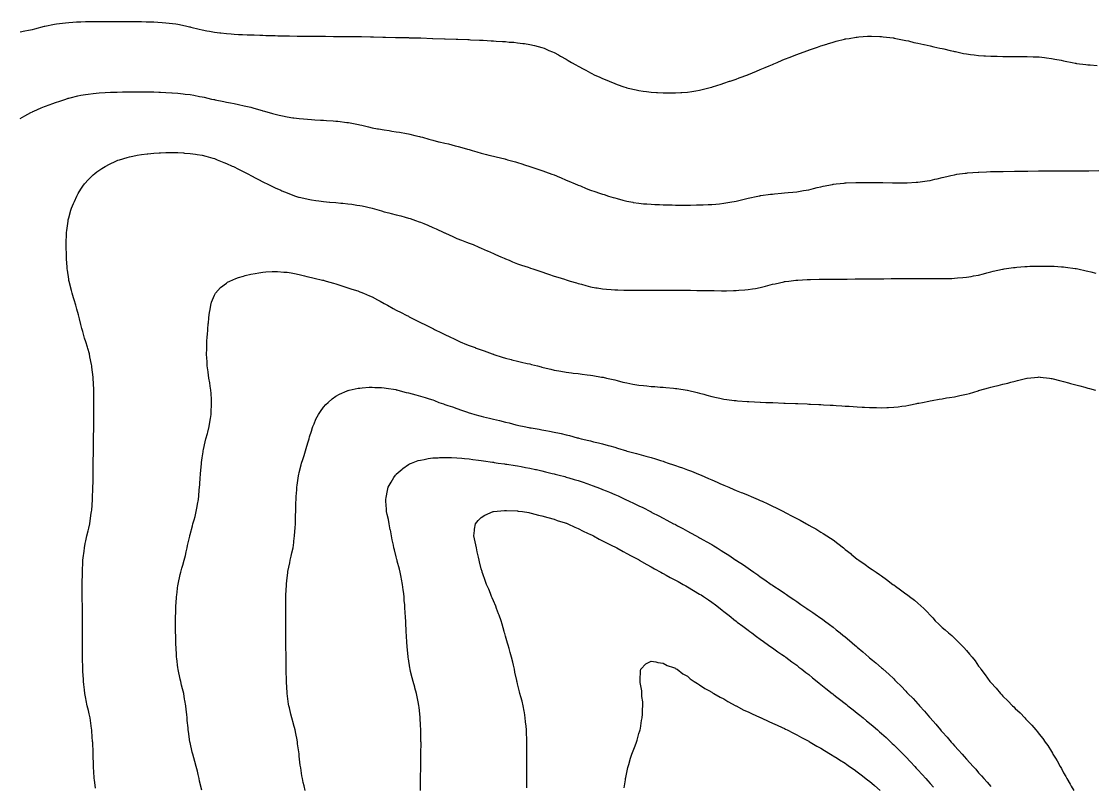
# Model space of a CAD drawing. Extents: x -717078 to -715000, y -984629 to -984000.
# Drawn here: x -715838.4 to -715749.9, y -984244.2 to -984181.1 of the extents above; entities that cross this region are included whole.
import ezdxf

# ---------------------------------------------------------------- set-up
doc = ezdxf.new("R2010")
doc.units = 0
doc.layers.add('buffer_B2_0_1_clip', color=7, linetype='Continuous')

msp = doc.modelspace()

# ---------------------------------------------------------------- linework, layer by layer
at = {"layer": 'buffer_B2_0_1_clip'}
for points in [[(-715838.5, -984181.954), (-715838.12, -984181.88), (-715837.823, -984181.823), (-715837.5, -984181.76), (-715837.291, -984181.709), (-715836.508, -984181.508), (-715836.5, -984181.506), (-715836.495, -984181.505), (-715836.47, -984181.5), (-715835.666, -984181.334), (-715835.5, -984181.303), (-715835.278, -984181.278), (-715834.784, -984181.216), (-715834.5, -984181.185), (-715834.168, -984181.168), (-715833.852, -984181.148), (-715833.5, -984181.13), (-715833.123, -984181.123), (-715832.883, -984181.117), (-715832.5, -984181.111), (-715831.5, -984181.108), (-715831.109, -984181.109), (-715830.889, -984181.111), (-715830.5, -984181.112), (-715830.112, -984181.112), (-715829.886, -984181.114), (-715829.5, -984181.115), (-715829.117, -984181.117), (-715828.879, -984181.121), (-715828.5, -984181.123), (-715828.13, -984181.13), (-715827.861, -984181.139), (-715827.5, -984181.146), (-715827.164, -984181.164), (-715826.81, -984181.19), (-715826.5, -984181.208), (-715826.237, -984181.237), (-715825.686, -984181.314), (-715825.5, -984181.336), (-715825.363, -984181.363), (-715824.762, -984181.5), (-715824.544, -984181.544), (-715824.5, -984181.554), (-715824.429, -984181.571), (-715823.744, -984181.744), (-715823.5, -984181.803), (-715823.13, -984181.87), (-715822.909, -984181.909), (-715822.5, -984181.983), (-715822.035, -984182.035), (-715821.954, -984182.046), (-715821.5, -984182.098), (-715821.123, -984182.123), (-715820.855, -984182.145), (-715820.5, -984182.169), (-715820.181, -984182.181), (-715819.797, -984182.203), (-715819.5, -984182.214), (-715819.221, -984182.221), (-715818.758, -984182.242), (-715818.5, -984182.249), (-715818.254, -984182.254), (-715817.727, -984182.273), (-715817.5, -984182.278), (-715817.281, -984182.281), (-715816.702, -984182.298), (-715816.5, -984182.301), (-715816.303, -984182.303), (-715815.684, -984182.316), (-715815.5, -984182.317), (-715815.318, -984182.318), (-715814.675, -984182.325), (-715814.5, -984182.326), (-715814.326, -984182.326), (-715813.67, -984182.33), (-715813.5, -984182.33), (-715813.331, -984182.331), (-715812.666, -984182.334), (-715812.5, -984182.334), (-715812.335, -984182.335), (-715811.657, -984182.343), (-715811.5, -984182.344), (-715811.345, -984182.345), (-715810.643, -984182.357), (-715810.5, -984182.358), (-715810.36, -984182.36), (-715809.624, -984182.376), (-715809.5, -984182.377), (-715809.379, -984182.379), (-715808.604, -984182.396), (-715808.5, -984182.397), (-715808.398, -984182.398), (-715807.582, -984182.418), (-715807.5, -984182.419), (-715807.42, -984182.42), (-715806.557, -984182.443), (-715806.5, -984182.443), (-715806.444, -984182.444), (-715805.53, -984182.47), (-715805.5, -984182.47), (-715805.47, -984182.47), (-715804.527, -984182.5), (-715804.501, -984182.501), (-715804.5, -984182.501), (-715804.499, -984182.501), (-715803.53, -984182.53), (-715803.5, -984182.532), (-715803.466, -984182.534), (-715802.564, -984182.564), (-715802.5, -984182.568), (-715802.428, -984182.572), (-715801.601, -984182.601), (-715801.5, -984182.607), (-715801.386, -984182.614), (-715800.643, -984182.643), (-715800.5, -984182.652), (-715800.337, -984182.663), (-715799.691, -984182.691), (-715799.5, -984182.704), (-715799.278, -984182.722), (-715798.75, -984182.75), (-715798.5, -984182.771), (-715798.198, -984182.802), (-715797.827, -984182.827), (-715797.5, -984182.863), (-715797.076, -984182.924), (-715796.938, -984182.938), (-715796.5, -984183.008), (-715796.097, -984183.097), (-715795.822, -984183.178), (-715795.5, -984183.258), (-715795.322, -984183.322), (-715794.925, -984183.5), (-715794.619, -984183.619), (-715794.5, -984183.672), (-715794.128, -984183.872), (-715793.96, -984183.96), (-715793.5, -984184.223), (-715793.328, -984184.328), (-715793.059, -984184.5), (-715792.693, -984184.693), (-715792.5, -984184.8), (-715792.038, -984185.038), (-715791.866, -984185.134), (-715791.5, -984185.333), (-715791.389, -984185.389), (-715791.184, -984185.5), (-715790.712, -984185.712), (-715790.5, -984185.812), (-715790.013, -984186.013), (-715789.967, -984186.033), (-715789.5, -984186.231), (-715789.302, -984186.302), (-715788.758, -984186.5), (-715788.562, -984186.562), (-715788.5, -984186.582), (-715788.395, -984186.605), (-715787.74, -984186.74), (-715787.5, -984186.795), (-715787.16, -984186.84), (-715786.873, -984186.873), (-715786.5, -984186.926), (-715786.043, -984186.957), (-715785.961, -984186.961), (-715785.5, -984186.994), (-715785.004, -984186.996), (-715784.996, -984186.996), (-715784.5, -984186.998), (-715784.035, -984186.965), (-715783.959, -984186.959), (-715783.5, -984186.927), (-715783.132, -984186.868), (-715782.818, -984186.818), (-715782.5, -984186.768), (-715782.285, -984186.715), (-715781.525, -984186.525), (-715781.5, -984186.518), (-715781.486, -984186.514), (-715781.437, -984186.5), (-715780.734, -984186.266), (-715780.5, -984186.192), (-715780.032, -984186.032), (-715779.985, -984186.015), (-715779.5, -984185.856), (-715779.241, -984185.759), (-715778.528, -984185.5), (-715778.508, -984185.492), (-715778.5, -984185.488), (-715778.48, -984185.48), (-715777.808, -984185.192), (-715777.5, -984185.067), (-715777.101, -984184.899), (-715776.758, -984184.758), (-715776.5, -984184.651), (-715776.392, -984184.608), (-715776.114, -984184.5), (-715775.69, -984184.31), (-715775.5, -984184.229), (-715775.042, -984184.042), (-715774.983, -984184.017), (-715774.5, -984183.824), (-715774.262, -984183.738), (-715773.584, -984183.5), (-715773.524, -984183.476), (-715773.5, -984183.468), (-715773.451, -984183.451), (-715772.782, -984183.218), (-715772.5, -984183.126), (-715772.025, -984182.975), (-715771.951, -984182.951), (-715771.5, -984182.807), (-715771.256, -984182.744), (-715770.569, -984182.569), (-715770.5, -984182.552), (-715770.456, -984182.544), (-715770.176, -984182.5), (-715769.596, -984182.404), (-715769.5, -984182.39), (-715769.383, -984182.383), (-715768.667, -984182.333), (-715768.5, -984182.323), (-715768.328, -984182.328), (-715767.658, -984182.342), (-715767.5, -984182.346), (-715767.362, -984182.362), (-715766.539, -984182.461), (-715766.5, -984182.465), (-715766.472, -984182.472), (-715766.338, -984182.5), (-715765.64, -984182.64), (-715765.5, -984182.666), (-715765.283, -984182.717), (-715764.83, -984182.83), (-715764.5, -984182.904), (-715764.011, -984183.011), (-715763.983, -984183.017), (-715763.5, -984183.122), (-715763.189, -984183.189), (-715762.701, -984183.299), (-715762.5, -984183.343), (-715762.375, -984183.375), (-715761.857, -984183.5), (-715761.564, -984183.564), (-715761.5, -984183.577), (-715761.404, -984183.596), (-715760.737, -984183.737), (-715760.5, -984183.782), (-715760.177, -984183.823), (-715759.865, -984183.865), (-715759.5, -984183.91), (-715759.064, -984183.936), (-715758.943, -984183.943), (-715758.5, -984183.97), (-715758.022, -984183.978), (-715757.979, -984183.979), (-715757.5, -984183.988), (-715757.013, -984183.987), (-715756.987, -984183.987), (-715756.5, -984183.986), (-715756.012, -984183.988), (-715755.988, -984183.988), (-715755.5, -984183.991), (-715755.011, -984184.011), (-715754.988, -984184.012), (-715754.5, -984184.033), (-715754.082, -984184.082), (-715753.897, -984184.103), (-715753.5, -984184.15), (-715753.209, -984184.209), (-715752.695, -984184.305), (-715752.5, -984184.344), (-715752.376, -984184.376), (-715751.792, -984184.5), (-715751.547, -984184.547), (-715751.5, -984184.554), (-715751.439, -984184.561), (-715750.662, -984184.662), (-715750.5, -984184.68), (-715750.31, -984184.69), (-715749.724, -984184.724)], [(-715838.5, -984189.092), (-715838.123, -984188.877), (-715837.619, -984188.619), (-715837.5, -984188.556), (-715837.463, -984188.537), (-715837.383, -984188.5), (-715836.77, -984188.23), (-715836.5, -984188.129), (-715836.045, -984187.955), (-715835.91, -984187.91), (-715835.5, -984187.765), (-715835.307, -984187.693), (-715834.743, -984187.5), (-715834.563, -984187.437), (-715834.5, -984187.418), (-715834.393, -984187.393), (-715833.767, -984187.233), (-715833.5, -984187.175), (-715833.123, -984187.123), (-715832.911, -984187.089), (-715832.5, -984187.035), (-715832.003, -984186.997), (-715831.997, -984186.997), (-715831.5, -984186.961), (-715831.057, -984186.943), (-715830.941, -984186.941), (-715830.5, -984186.924), (-715830.083, -984186.917), (-715829.915, -984186.915), (-715829.5, -984186.908), (-715829.094, -984186.906), (-715828.907, -984186.907), (-715828.5, -984186.905), (-715828.09, -984186.91), (-715827.912, -984186.912), (-715827.5, -984186.917), (-715827.069, -984186.931), (-715826.935, -984186.935), (-715826.5, -984186.949), (-715826.018, -984186.982), (-715825.984, -984186.984), (-715825.5, -984187.018), (-715825.069, -984187.069), (-715824.912, -984187.088), (-715824.5, -984187.137), (-715824.192, -984187.192), (-715823.721, -984187.279), (-715823.5, -984187.319), (-715823.353, -984187.353), (-715822.734, -984187.5), (-715822.543, -984187.543), (-715822.5, -984187.552), (-715822.434, -984187.566), (-715821.71, -984187.71), (-715821.5, -984187.755), (-715821.18, -984187.82), (-715820.876, -984187.876), (-715820.5, -984187.956), (-715820.052, -984188.052), (-715819.912, -984188.088), (-715819.5, -984188.183), (-715819.246, -984188.246), (-715818.554, -984188.446), (-715818.5, -984188.46), (-715818.469, -984188.469), (-715818.367, -984188.5), (-715817.696, -984188.696), (-715817.5, -984188.757), (-715817.17, -984188.83), (-715816.887, -984188.887), (-715816.5, -984188.976), (-715816.038, -984189.038), (-715815.947, -984189.053), (-715815.5, -984189.116), (-715815.141, -984189.141), (-715814.829, -984189.171), (-715814.5, -984189.196), (-715814.209, -984189.209), (-715813.763, -984189.237), (-715813.5, -984189.249), (-715813.262, -984189.262), (-715812.697, -984189.303), (-715812.5, -984189.314), (-715812.331, -984189.331), (-715811.576, -984189.424), (-715811.5, -984189.432), (-715811.442, -984189.442), (-715811.158, -984189.5), (-715810.608, -984189.608), (-715810.5, -984189.629), (-715810.332, -984189.668), (-715809.801, -984189.801), (-715809.5, -984189.869), (-715809.052, -984189.948), (-715808.964, -984189.964), (-715808.5, -984190.047), (-715808.103, -984190.103), (-715807.857, -984190.143), (-715807.5, -984190.195), (-715807.236, -984190.236), (-715806.657, -984190.343), (-715806.5, -984190.369), (-715806.392, -984190.392), (-715805.963, -984190.5), (-715805.588, -984190.588), (-715805.5, -984190.61), (-715805.346, -984190.654), (-715804.81, -984190.81), (-715804.5, -984190.899), (-715804.015, -984191.015), (-715803.974, -984191.026), (-715803.5, -984191.143), (-715803.207, -984191.207), (-715802.651, -984191.349), (-715802.5, -984191.384), (-715802.407, -984191.407), (-715802.093, -984191.5), (-715801.627, -984191.627), (-715801.5, -984191.665), (-715801.261, -984191.739), (-715800.863, -984191.863), (-715800.5, -984191.976), (-715800.076, -984192.076), (-715799.87, -984192.13), (-715799.5, -984192.221), (-715799.269, -984192.269), (-715798.559, -984192.441), (-715798.5, -984192.454), (-715798.464, -984192.464), (-715798.339, -984192.5), (-715797.68, -984192.68), (-715797.5, -984192.734), (-715797.145, -984192.855), (-715796.929, -984192.929), (-715796.5, -984193.074), (-715796.174, -984193.174), (-715795.659, -984193.341), (-715795.5, -984193.391), (-715795.419, -984193.419), (-715795.2, -984193.5), (-715794.683, -984193.683), (-715794.5, -984193.751), (-715794.061, -984193.939), (-715793.976, -984193.976), (-715793.5, -984194.178), (-715793.272, -984194.272), (-715792.747, -984194.5), (-715792.571, -984194.571), (-715792.5, -984194.6), (-715792.332, -984194.668), (-715791.862, -984194.862), (-715791.5, -984195.006), (-715791.127, -984195.127), (-715790.741, -984195.259), (-715790.5, -984195.34), (-715790.378, -984195.378), (-715790.006, -984195.5), (-715789.617, -984195.617), (-715789.5, -984195.652), (-715789.29, -984195.71), (-715788.842, -984195.842), (-715788.5, -984195.932), (-715788.012, -984196.012), (-715787.983, -984196.017), (-715787.5, -984196.096), (-715787.127, -984196.127), (-715786.851, -984196.149), (-715786.5, -984196.178), (-715786.19, -984196.19), (-715785.795, -984196.205), (-715785.5, -984196.216), (-715785.221, -984196.221), (-715784.77, -984196.23), (-715784.5, -984196.235), (-715784.236, -984196.236), (-715783.76, -984196.24), (-715783.5, -984196.241), (-715783.238, -984196.238), (-715782.766, -984196.234), (-715782.5, -984196.231), (-715782.219, -984196.219), (-715781.799, -984196.201), (-715781.5, -984196.188), (-715781.154, -984196.154), (-715780.873, -984196.127), (-715780.5, -984196.089), (-715780.004, -984196.004), (-715779.997, -984196.003), (-715779.5, -984195.916), (-715779.165, -984195.835), (-715778.716, -984195.716), (-715778.5, -984195.662), (-715777.69, -984195.5), (-715777.534, -984195.466), (-715777.5, -984195.459), (-715777.453, -984195.453), (-715776.653, -984195.347), (-715776.5, -984195.329), (-715776.314, -984195.314), (-715775.739, -984195.261), (-715775.5, -984195.242), (-715775.213, -984195.213), (-715774.828, -984195.172), (-715774.5, -984195.139), (-715774.069, -984195.069), (-715773.95, -984195.05), (-715773.5, -984194.975), (-715773.115, -984194.885), (-715772.8, -984194.8), (-715772.5, -984194.725), (-715772.311, -984194.689), (-715771.534, -984194.534), (-715771.5, -984194.527), (-715771.475, -984194.525), (-715771.249, -984194.5), (-715770.578, -984194.422), (-715770.5, -984194.414), (-715770.411, -984194.411), (-715769.622, -984194.378), (-715769.5, -984194.374), (-715769.374, -984194.374), (-715768.628, -984194.372), (-715768.5, -984194.372), (-715768.374, -984194.374), (-715767.612, -984194.388), (-715767.5, -984194.389), (-715767.391, -984194.391), (-715766.593, -984194.407), (-715766.5, -984194.408), (-715766.407, -984194.407), (-715765.594, -984194.406), (-715765.5, -984194.405), (-715765.399, -984194.399), (-715764.643, -984194.357), (-715764.5, -984194.348), (-715764.321, -984194.321), (-715763.756, -984194.244), (-715763.5, -984194.204), (-715763.108, -984194.108), (-715762.931, -984194.069), (-715762.5, -984193.955), (-715762.126, -984193.874), (-715761.801, -984193.801), (-715761.5, -984193.735), (-715761.295, -984193.705), (-715760.614, -984193.614), (-715760.5, -984193.598), (-715760.41, -984193.59), (-715759.529, -984193.529), (-715759.5, -984193.526), (-715759.475, -984193.525), (-715758.848, -984193.5), (-715758.513, -984193.487), (-715758.5, -984193.487), (-715758.487, -984193.487), (-715757.535, -984193.465), (-715757.5, -984193.465), (-715757.465, -984193.465), (-715756.552, -984193.448), (-715756.5, -984193.448), (-715756.448, -984193.448), (-715755.565, -984193.435), (-715755.5, -984193.435), (-715755.434, -984193.434), (-715754.574, -984193.426), (-715754.5, -984193.425), (-715754.425, -984193.425), (-715753.583, -984193.417), (-715753.5, -984193.417), (-715753.416, -984193.416), (-715752.588, -984193.412), (-715752.5, -984193.412), (-715752.412, -984193.412), (-715751.591, -984193.409), (-715751.5, -984193.409), (-715750.5, -984193.407), (-715750.406, -984193.406), (-715749.596, -984193.404)], [(-715832.302, -984244.302), (-715832.385, -984243.615), (-715832.401, -984243.5), (-715832.408, -984243.408), (-715832.46, -984242.54), (-715832.464, -984242.5), (-715832.465, -984242.465), (-715832.495, -984241.505), (-715832.495, -984241.5), (-715832.495, -984241.495), (-715832.5, -984241.359), (-715832.531, -984240.531), (-715832.531, -984240.5), (-715832.534, -984240.466), (-715832.597, -984239.597), (-715832.604, -984239.5), (-715832.622, -984239.378), (-715832.715, -984238.715), (-715832.746, -984238.5), (-715832.819, -984238.181), (-715832.882, -984237.882), (-715832.974, -984237.5), (-715833.059, -984237.059), (-715833.089, -984236.911), (-715833.169, -984236.5), (-715833.205, -984236.205), (-715833.258, -984235.742), (-715833.287, -984235.5), (-715833.3, -984235.3), (-715833.332, -984234.668), (-715833.343, -984234.5), (-715833.347, -984234.347), (-715833.359, -984233.641), (-715833.363, -984233.5), (-715833.364, -984233.364), (-715833.365, -984232.635), (-715833.366, -984232.5), (-715833.367, -984232.367), (-715833.366, -984231.634), (-715833.367, -984231.5), (-715833.367, -984231.367), (-715833.369, -984230.631), (-715833.369, -984230.5), (-715833.37, -984230.37), (-715833.375, -984229.625), (-715833.376, -984229.5), (-715833.377, -984229.377), (-715833.384, -984228.616), (-715833.385, -984228.5), (-715833.386, -984228.386), (-715833.391, -984227.609), (-715833.391, -984227.5), (-715833.39, -984227.39), (-715833.382, -984226.618), (-715833.38, -984226.5), (-715833.373, -984226.373), (-715833.34, -984225.66), (-715833.331, -984225.5), (-715833.307, -984225.307), (-715833.245, -984224.755), (-715833.214, -984224.5), (-715833.141, -984224.141), (-715833.093, -984223.907), (-715833.012, -984223.5), (-715832.909, -984223.091), (-715832.859, -984222.859), (-715832.773, -984222.5), (-715832.736, -984222.264), (-715832.644, -984221.644), (-715832.622, -984221.5), (-715832.613, -984221.387), (-715832.546, -984220.546), (-715832.542, -984220.5), (-715832.541, -984220.459), (-715832.506, -984219.506), (-715832.506, -984219.5), (-715832.506, -984219.494), (-715832.5, -984219.073), (-715832.493, -984218.507), (-715832.493, -984218.5), (-715832.492, -984218.492), (-715832.484, -984217.516), (-715832.484, -984217.5), (-715832.484, -984217.484), (-715832.476, -984216.524), (-715832.475, -984216.5), (-715832.475, -984216.475), (-715832.464, -984215.536), (-715832.463, -984215.5), (-715832.462, -984215.462), (-715832.448, -984214.552), (-715832.447, -984214.5), (-715832.446, -984214.446), (-715832.433, -984213.567), (-715832.432, -984213.5), (-715832.432, -984213.432), (-715832.428, -984212.572), (-715832.428, -984212.5), (-715832.429, -984212.429), (-715832.441, -984211.559), (-715832.443, -984211.5), (-715832.446, -984211.446), (-715832.491, -984210.509), (-715832.492, -984210.5), (-715832.493, -984210.493), (-715832.5, -984210.425), (-715832.593, -984209.593), (-715832.603, -984209.5), (-715832.628, -984209.372), (-715832.753, -984208.753), (-715832.802, -984208.5), (-715832.934, -984208.066), (-715832.964, -984207.964), (-715833.108, -984207.5), (-715833.199, -984207.199), (-715833.353, -984206.647), (-715833.396, -984206.5), (-715833.419, -984206.419), (-715833.5, -984206.089), (-715833.623, -984205.623), (-715833.65, -984205.5), (-715833.703, -984205.297), (-715833.832, -984204.832), (-715833.914, -984204.5), (-715834.055, -984204.055), (-715834.108, -984203.892), (-715834.234, -984203.5), (-715834.288, -984203.288), (-715834.472, -984202.528), (-715834.479, -984202.5), (-715834.482, -984202.482), (-715834.5, -984202.358), (-715834.612, -984201.612), (-715834.625, -984201.5), (-715834.633, -984201.367), (-715834.684, -984200.684), (-715834.694, -984200.5), (-715834.697, -984200.303), (-715834.709, -984199.709), (-715834.712, -984199.5), (-715834.706, -984199.294), (-715834.681, -984198.681), (-715834.676, -984198.5), (-715834.659, -984198.341), (-715834.56, -984197.56), (-715834.554, -984197.5), (-715834.543, -984197.457), (-715834.5, -984197.295), (-715834.333, -984196.667), (-715834.283, -984196.5), (-715834.106, -984196.106), (-715834.041, -984195.959), (-715833.829, -984195.5), (-715833.713, -984195.287), (-715833.5, -984194.936), (-715833.331, -984194.669), (-715833.21, -984194.5), (-715832.87, -984194.13), (-715832.5, -984193.761), (-715832.363, -984193.637), (-715832.191, -984193.5), (-715831.774, -984193.226), (-715831.5, -984193.068), (-715831.132, -984192.868), (-715830.624, -984192.624), (-715830.5, -984192.562), (-715830.456, -984192.544), (-715830.329, -984192.5), (-715829.694, -984192.306), (-715829.5, -984192.258), (-715829.208, -984192.208), (-715828.864, -984192.136), (-715828.5, -984192.079), (-715828.027, -984192.027), (-715827.979, -984192.021), (-715827.5, -984191.972), (-715827.054, -984191.946), (-715826.943, -984191.943), (-715826.5, -984191.918), (-715826.083, -984191.917), (-715825.919, -984191.919), (-715825.5, -984191.917), (-715825.053, -984191.947), (-715824.954, -984191.954), (-715824.5, -984191.984), (-715824.053, -984192.053), (-715823.926, -984192.074), (-715823.5, -984192.141), (-715823.215, -984192.215), (-715822.62, -984192.38), (-715822.5, -984192.412), (-715822.436, -984192.436), (-715822.268, -984192.5), (-715821.72, -984192.72), (-715821.5, -984192.81), (-715821.026, -984193.026), (-715820.927, -984193.073), (-715820.5, -984193.274), (-715820.35, -984193.35), (-715820.063, -984193.5), (-715819.697, -984193.697), (-715819.5, -984193.802), (-715819.039, -984194.039), (-715818.873, -984194.127), (-715818.5, -984194.323), (-715818.382, -984194.382), (-715818.153, -984194.5), (-715817.718, -984194.718), (-715817.5, -984194.824), (-715817.023, -984195.023), (-715816.943, -984195.057), (-715816.5, -984195.245), (-715816.312, -984195.312), (-715815.806, -984195.5), (-715815.577, -984195.577), (-715815.5, -984195.602), (-715815.371, -984195.629), (-715814.759, -984195.759), (-715814.5, -984195.815), (-715814.137, -984195.863), (-715813.892, -984195.892), (-715813.5, -984195.946), (-715813.009, -984195.991), (-715812.992, -984195.992), (-715812.5, -984196.038), (-715812.077, -984196.077), (-715811.903, -984196.097), (-715811.5, -984196.136), (-715811.177, -984196.177), (-715810.757, -984196.243), (-715810.5, -984196.278), (-715810.315, -984196.315), (-715809.501, -984196.5), (-715809.5, -984196.5), (-715809.5, -984196.5), (-715808.72, -984196.72), (-715808.5, -984196.784), (-715808.121, -984196.879), (-715807.925, -984196.925), (-715807.5, -984197.037), (-715807.13, -984197.13), (-715806.765, -984197.235), (-715806.5, -984197.306), (-715806.352, -984197.352), (-715805.923, -984197.5), (-715805.61, -984197.61), (-715805.5, -984197.653), (-715805.23, -984197.77), (-715804.908, -984197.908), (-715804.5, -984198.088), (-715804.211, -984198.211), (-715803.573, -984198.5), (-715803.523, -984198.523), (-715803.5, -984198.534), (-715803.439, -984198.561), (-715802.835, -984198.835), (-715802.5, -984198.986), (-715802.125, -984199.125), (-715801.711, -984199.289), (-715801.5, -984199.37), (-715801.406, -984199.406), (-715801.172, -984199.5), (-715800.696, -984199.696), (-715800.5, -984199.782), (-715800.006, -984200.006), (-715799.983, -984200.017), (-715799.5, -984200.237), (-715799.315, -984200.315), (-715798.893, -984200.5), (-715798.618, -984200.618), (-715798.5, -984200.669), (-715798.211, -984200.789), (-715797.914, -984200.914), (-715797.5, -984201.082), (-715797.184, -984201.184), (-715796.63, -984201.37), (-715796.5, -984201.413), (-715796.434, -984201.434), (-715796.239, -984201.5), (-715795.683, -984201.683), (-715795.5, -984201.743), (-715795.123, -984201.877), (-715794.943, -984201.943), (-715794.5, -984202.096), (-715794.188, -984202.188), (-715793.648, -984202.352), (-715793.5, -984202.396), (-715793.42, -984202.42), (-715793.164, -984202.5), (-715792.65, -984202.65), (-715792.5, -984202.692), (-715792.234, -984202.766), (-715791.874, -984202.874), (-715791.5, -984202.973), (-715791.049, -984203.049), (-715790.933, -984203.067), (-715790.5, -984203.138), (-715790.167, -984203.167), (-715789.802, -984203.198), (-715789.5, -984203.224), (-715789.233, -984203.233), (-715788.75, -984203.25), (-715788.5, -984203.259), (-715788.261, -984203.261), (-715787.735, -984203.265), (-715787.5, -984203.267), (-715787.267, -984203.267), (-715786.736, -984203.264), (-715786.5, -984203.264), (-715786.262, -984203.262), (-715785.742, -984203.258), (-715785.5, -984203.257), (-715785.256, -984203.256), (-715784.745, -984203.255), (-715784.5, -984203.254), (-715784.255, -984203.255), (-715783.742, -984203.258), (-715783.5, -984203.259), (-715783.262, -984203.262), (-715782.729, -984203.271), (-715782.5, -984203.273), (-715782.276, -984203.276), (-715781.712, -984203.288), (-715781.5, -984203.291), (-715781.292, -984203.292), (-715780.7, -984203.3), (-715780.5, -984203.301), (-715780.296, -984203.296), (-715779.714, -984203.286), (-715779.5, -984203.281), (-715779.261, -984203.261), (-715778.775, -984203.225), (-715778.5, -984203.202), (-715778.143, -984203.143), (-715777.894, -984203.106), (-715777.5, -984203.038), (-715777.07, -984202.93), (-715776.872, -984202.872), (-715776.5, -984202.772), (-715776.276, -984202.724), (-715775.559, -984202.559), (-715775.5, -984202.546), (-715775.459, -984202.541), (-715775.152, -984202.5), (-715774.572, -984202.428), (-715774.5, -984202.42), (-715774.416, -984202.416), (-715773.629, -984202.371), (-715773.5, -984202.365), (-715773.363, -984202.363), (-715772.652, -984202.348), (-715772.5, -984202.346), (-715772.345, -984202.345), (-715771.66, -984202.34), (-715771.5, -984202.34), (-715771.339, -984202.339), (-715770.664, -984202.336), (-715770.5, -984202.336), (-715770.335, -984202.335), (-715769.67, -984202.33), (-715769.5, -984202.33), (-715769.329, -984202.329), (-715768.679, -984202.321), (-715768.5, -984202.32), (-715768.318, -984202.318), (-715767.691, -984202.309), (-715767.5, -984202.307), (-715767.306, -984202.306), (-715766.702, -984202.298), (-715766.5, -984202.297), (-715766.297, -984202.297), (-715765.707, -984202.293), (-715765.5, -984202.293), (-715765.295, -984202.295), (-715764.704, -984202.296), (-715764.5, -984202.297), (-715764.299, -984202.299), (-715763.697, -984202.303), (-715763.5, -984202.304), (-715763.304, -984202.304), (-715762.696, -984202.304), (-715762.5, -984202.304), (-715762.297, -984202.297), (-715761.72, -984202.28), (-715761.5, -984202.273), (-715761.25, -984202.25), (-715760.79, -984202.21), (-715760.5, -984202.185), (-715760.119, -984202.119), (-715759.915, -984202.085), (-715759.5, -984202.013), (-715759.092, -984201.908), (-715758.836, -984201.836), (-715758.5, -984201.746), (-715758.3, -984201.7), (-715757.521, -984201.521), (-715757.5, -984201.516), (-715757.486, -984201.514), (-715757.392, -984201.5), (-715756.613, -984201.387), (-715756.5, -984201.373), (-715756.363, -984201.363), (-715755.692, -984201.308), (-715755.5, -984201.295), (-715755.289, -984201.289), (-715754.731, -984201.269), (-715754.5, -984201.262), (-715754.263, -984201.263), (-715753.732, -984201.268), (-715753.5, -984201.27), (-715753.281, -984201.281), (-715752.681, -984201.319), (-715752.5, -984201.328), (-715752.346, -984201.346), (-715751.545, -984201.455), (-715751.5, -984201.461), (-715751.467, -984201.467), (-715751.324, -984201.5), (-715750.648, -984201.648), (-715750.5, -984201.681), (-715750.257, -984201.743), (-715749.853, -984201.853)], [(-715823.544, -984244.456), (-715823.717, -984243.717), (-715823.761, -984243.5), (-715823.84, -984243.16), (-715823.902, -984242.902), (-715823.994, -984242.5), (-715824.106, -984242.106), (-715824.196, -984241.804), (-715824.284, -984241.5), (-715824.324, -984241.324), (-715824.5, -984240.543), (-715824.508, -984240.508), (-715824.51, -984240.5), (-715824.511, -984240.489), (-715824.636, -984239.636), (-715824.652, -984239.5), (-715824.667, -984239.333), (-715824.73, -984238.73), (-715824.75, -984238.5), (-715824.78, -984238.22), (-715824.824, -984237.824), (-715824.859, -984237.5), (-715824.929, -984237.071), (-715824.948, -984236.948), (-715825.023, -984236.5), (-715825.113, -984236.113), (-715825.197, -984235.803), (-715825.272, -984235.5), (-715825.31, -984235.31), (-715825.479, -984234.521), (-715825.483, -984234.5), (-715825.485, -984234.485), (-715825.5, -984234.372), (-715825.597, -984233.597), (-715825.607, -984233.5), (-715825.614, -984233.386), (-715825.659, -984232.659), (-715825.668, -984232.5), (-715825.671, -984232.329), (-715825.688, -984231.688), (-715825.691, -984231.5), (-715825.692, -984231.308), (-715825.693, -984230.693), (-715825.694, -984230.5), (-715825.691, -984230.309), (-715825.677, -984229.677), (-715825.674, -984229.5), (-715825.666, -984229.334), (-715825.622, -984228.622), (-715825.615, -984228.5), (-715825.604, -984228.396), (-715825.5, -984227.571), (-715825.492, -984227.508), (-715825.491, -984227.5), (-715825.488, -984227.488), (-715825.308, -984226.692), (-715825.265, -984226.5), (-715825.171, -984226.171), (-715825.092, -984225.908), (-715824.98, -984225.5), (-715824.892, -984225.108), (-715824.826, -984224.826), (-715824.751, -984224.5), (-715824.708, -984224.292), (-715824.534, -984223.534), (-715824.527, -984223.5), (-715824.521, -984223.479), (-715824.5, -984223.401), (-715824.313, -984222.687), (-715824.265, -984222.5), (-715824.174, -984222.174), (-715824.095, -984221.905), (-715823.988, -984221.5), (-715823.916, -984221.084), (-715823.881, -984220.881), (-715823.815, -984220.5), (-715823.788, -984220.212), (-715823.739, -984219.739), (-715823.716, -984219.5), (-715823.705, -984219.295), (-715823.658, -984218.658), (-715823.649, -984218.5), (-715823.639, -984218.361), (-715823.568, -984217.568), (-715823.564, -984217.5), (-715823.557, -984217.443), (-715823.5, -984217.062), (-715823.43, -984216.57), (-715823.419, -984216.5), (-715823.395, -984216.395), (-715823.25, -984215.75), (-715823.192, -984215.5), (-715823.078, -984215.078), (-715823.044, -984214.956), (-715822.925, -984214.5), (-715822.869, -984214.131), (-715822.819, -984213.819), (-715822.77, -984213.5), (-715822.761, -984213.239), (-715822.733, -984212.733), (-715822.725, -984212.5), (-715822.743, -984212.257), (-715822.765, -984211.765), (-715822.786, -984211.5), (-715822.845, -984211.155), (-715822.877, -984210.877), (-715822.951, -984210.5), (-715823.013, -984210.013), (-715823.02, -984209.98), (-715823.088, -984209.5), (-715823.104, -984209.104), (-715823.123, -984208.877), (-715823.14, -984208.5), (-715823.126, -984208.126), (-715823.127, -984207.873), (-715823.112, -984207.5), (-715823.08, -984207.08), (-715823.076, -984206.924), (-715823.04, -984206.5), (-715822.997, -984206.003), (-715822.996, -984205.996), (-715822.946, -984205.5), (-715822.905, -984205.095), (-715822.845, -984204.845), (-715822.8, -984204.5), (-715822.745, -984204.255), (-715822.5, -984203.679), (-715822.445, -984203.555), (-715822.407, -984203.5), (-715821.98, -984203.02), (-715821.5, -984202.663), (-715821.408, -984202.592), (-715821.234, -984202.5), (-715820.721, -984202.279), (-715820.5, -984202.219), (-715820.106, -984202.106), (-715819.949, -984202.051), (-715819.5, -984201.944), (-715819.132, -984201.868), (-715818.83, -984201.83), (-715818.5, -984201.77), (-715818.253, -984201.747), (-715817.726, -984201.726), (-715817.5, -984201.707), (-715817.285, -984201.715), (-715816.761, -984201.761), (-715816.5, -984201.771), (-715816.169, -984201.831), (-715815.893, -984201.893), (-715815.5, -984201.958), (-715815.077, -984202.077), (-715814.884, -984202.116), (-715814.5, -984202.212), (-715814.27, -984202.27), (-715813.577, -984202.423), (-715813.5, -984202.441), (-715813.454, -984202.454), (-715813.287, -984202.5), (-715812.675, -984202.675), (-715812.5, -984202.719), (-715812.169, -984202.831), (-715811.92, -984202.92), (-715811.5, -984203.052), (-715811.162, -984203.162), (-715810.681, -984203.319), (-715810.5, -984203.378), (-715810.413, -984203.413), (-715810.208, -984203.5), (-715809.709, -984203.709), (-715809.5, -984203.798), (-715809.046, -984204.046), (-715808.844, -984204.156), (-715808.5, -984204.343), (-715808.402, -984204.402), (-715808.24, -984204.5), (-715807.76, -984204.76), (-715807.5, -984204.895), (-715807.097, -984205.097), (-715806.69, -984205.31), (-715806.5, -984205.408), (-715806.44, -984205.44), (-715806.334, -984205.5), (-715805.777, -984205.777), (-715805.5, -984205.917), (-715805.106, -984206.106), (-715804.669, -984206.331), (-715804.5, -984206.416), (-715804.444, -984206.444), (-715804.342, -984206.5), (-715803.773, -984206.773), (-715803.5, -984206.91), (-715803.093, -984207.093), (-715802.73, -984207.27), (-715802.5, -984207.379), (-715802.416, -984207.416), (-715802.241, -984207.5), (-715801.72, -984207.72), (-715801.5, -984207.817), (-715801.011, -984207.989), (-715800.995, -984207.995), (-715800.5, -984208.178), (-715800.258, -984208.258), (-715799.59, -984208.5), (-715799.522, -984208.522), (-715799.5, -984208.53), (-715799.455, -984208.545), (-715798.766, -984208.766), (-715798.5, -984208.853), (-715798.03, -984208.97), (-715797.982, -984208.982), (-715797.5, -984209.106), (-715797.177, -984209.177), (-715796.71, -984209.29), (-715796.5, -984209.338), (-715796.369, -984209.369), (-715795.866, -984209.5), (-715795.569, -984209.569), (-715795.5, -984209.586), (-715795.386, -984209.614), (-715794.769, -984209.769), (-715794.5, -984209.833), (-715794.096, -984209.904), (-715793.931, -984209.931), (-715793.5, -984210.007), (-715793.062, -984210.062), (-715792.918, -984210.082), (-715792.5, -984210.135), (-715792.172, -984210.172), (-715791.773, -984210.227), (-715791.5, -984210.259), (-715791.289, -984210.289), (-715790.589, -984210.411), (-715790.5, -984210.424), (-715790.437, -984210.437), (-715790.176, -984210.5), (-715789.621, -984210.621), (-715789.5, -984210.65), (-715789.3, -984210.7), (-715788.823, -984210.823), (-715788.5, -984210.904), (-715788.011, -984210.989), (-715787.992, -984210.992), (-715787.5, -984211.078), (-715787.117, -984211.117), (-715786.852, -984211.148), (-715786.5, -984211.185), (-715786.203, -984211.203), (-715785.758, -984211.242), (-715785.5, -984211.259), (-715785.275, -984211.275), (-715784.663, -984211.337), (-715784.5, -984211.349), (-715784.365, -984211.365), (-715783.515, -984211.5), (-715783.502, -984211.502), (-715783.5, -984211.502), (-715783.497, -984211.503), (-715782.689, -984211.689), (-715782.5, -984211.737), (-715782.165, -984211.835), (-715781.91, -984211.91), (-715781.5, -984212.028), (-715781.106, -984212.106), (-715780.838, -984212.162), (-715780.5, -984212.23), (-715780.257, -984212.257), (-715779.663, -984212.337), (-715779.5, -984212.356), (-715779.364, -984212.364), (-715778.57, -984212.43), (-715778.5, -984212.434), (-715778.436, -984212.436), (-715777.517, -984212.483), (-715777.5, -984212.483), (-715777.483, -984212.483), (-715777.053, -984212.5), (-715776.52, -984212.52), (-715776.5, -984212.521), (-715776.478, -984212.522), (-715775.554, -984212.554), (-715775.5, -984212.557), (-715775.439, -984212.561), (-715774.59, -984212.59), (-715774.5, -984212.596), (-715774.398, -984212.602), (-715773.63, -984212.63), (-715773.5, -984212.638), (-715773.353, -984212.647), (-715772.675, -984212.675), (-715772.5, -984212.686), (-715772.3, -984212.7), (-715771.726, -984212.726), (-715771.5, -984212.742), (-715771.239, -984212.761), (-715770.783, -984212.783), (-715770.5, -984212.804), (-715770.174, -984212.826), (-715769.842, -984212.842), (-715769.5, -984212.867), (-715769.111, -984212.889), (-715768.897, -984212.897), (-715768.5, -984212.92), (-715768.069, -984212.931), (-715767.932, -984212.932), (-715767.5, -984212.944), (-715767.07, -984212.93), (-715766.922, -984212.922), (-715766.5, -984212.908), (-715766.131, -984212.869), (-715765.826, -984212.826), (-715765.5, -984212.789), (-715765.255, -984212.745), (-715764.596, -984212.596), (-715764.5, -984212.577), (-715764.435, -984212.565), (-715764.135, -984212.5), (-715763.61, -984212.39), (-715763.5, -984212.365), (-715763.337, -984212.337), (-715762.761, -984212.239), (-715762.5, -984212.196), (-715762.138, -984212.138), (-715761.901, -984212.099), (-715761.5, -984212.035), (-715761.055, -984211.945), (-715760.914, -984211.914), (-715760.5, -984211.827), (-715760.242, -984211.758), (-715759.542, -984211.542), (-715759.5, -984211.53), (-715759.476, -984211.524), (-715759.4, -984211.5), (-715758.691, -984211.309), (-715758.5, -984211.253), (-715758.171, -984211.171), (-715757.896, -984211.104), (-715757.5, -984211.004), (-715757.094, -984210.906), (-715756.837, -984210.837), (-715756.5, -984210.752), (-715756.293, -984210.707), (-715755.518, -984210.5), (-715755.503, -984210.497), (-715755.5, -984210.496), (-715755.495, -984210.495), (-715754.585, -984210.415), (-715754.5, -984210.406), (-715754.416, -984210.416), (-715753.669, -984210.5), (-715753.52, -984210.52), (-715753.5, -984210.522), (-715753.471, -984210.529), (-715752.737, -984210.737), (-715752.5, -984210.793), (-715752.102, -984210.898), (-715751.941, -984210.941), (-715751.5, -984211.054), (-715751.147, -984211.147), (-715750.748, -984211.252), (-715750.5, -984211.317), (-715750.36, -984211.36), (-715749.872, -984211.5)], [(-715815.011, -984244.5), (-715815.103, -984244.103), (-715815.167, -984243.833), (-715815.244, -984243.5), (-715815.282, -984243.282), (-715815.383, -984242.617), (-715815.402, -984242.5), (-715815.414, -984242.414), (-715815.5, -984241.668), (-715815.517, -984241.517), (-715815.519, -984241.5), (-715815.521, -984241.479), (-715815.634, -984240.634), (-715815.649, -984240.5), (-715815.685, -984240.315), (-715815.787, -984239.787), (-715815.842, -984239.5), (-715815.974, -984239.026), (-715815.985, -984238.985), (-715816.126, -984238.5), (-715816.197, -984238.197), (-715816.317, -984237.683), (-715816.36, -984237.5), (-715816.378, -984237.378), (-715816.493, -984236.507), (-715816.494, -984236.5), (-715816.494, -984236.494), (-715816.5, -984236.401), (-715816.553, -984235.553), (-715816.555, -984235.5), (-715816.556, -984235.444), (-715816.579, -984234.579), (-715816.58, -984234.5), (-715816.58, -984234.42), (-715816.59, -984233.59), (-715816.59, -984233.5), (-715816.59, -984233.41), (-715816.595, -984232.595), (-715816.596, -984232.5), (-715816.596, -984232.404), (-715816.603, -984231.603), (-715816.603, -984231.5), (-715816.604, -984231.396), (-715816.611, -984230.611), (-715816.612, -984230.5), (-715816.612, -984230.388), (-715816.617, -984229.617), (-715816.617, -984229.5), (-715816.616, -984229.384), (-715816.609, -984228.609), (-715816.608, -984228.5), (-715816.604, -984228.396), (-715816.565, -984227.565), (-715816.562, -984227.5), (-715816.556, -984227.444), (-715816.5, -984226.964), (-715816.453, -984226.547), (-715816.448, -984226.5), (-715816.436, -984226.436), (-715816.288, -984225.712), (-715816.25, -984225.5), (-715816.175, -984225.175), (-715816.102, -984224.898), (-715816.017, -984224.5), (-715815.954, -984224.046), (-715815.942, -984223.942), (-715815.883, -984223.5), (-715815.86, -984223.14), (-715815.843, -984222.843), (-715815.821, -984222.5), (-715815.812, -984222.188), (-715815.802, -984221.802), (-715815.793, -984221.5), (-715815.786, -984221.214), (-715815.771, -984220.771), (-715815.764, -984220.5), (-715815.75, -984220.25), (-715815.709, -984219.709), (-715815.697, -984219.5), (-715815.676, -984219.324), (-715815.56, -984218.56), (-715815.553, -984218.5), (-715815.543, -984218.457), (-715815.5, -984218.289), (-715815.348, -984217.652), (-715815.307, -984217.5), (-715815.212, -984217.212), (-715815.109, -984216.891), (-715814.976, -984216.5), (-715814.877, -984216.123), (-715814.761, -984215.761), (-715814.686, -984215.5), (-715814.651, -984215.349), (-715814.5, -984214.861), (-715814.415, -984214.585), (-715814.379, -984214.5), (-715814.282, -984214.282), (-715814.122, -984213.878), (-715813.921, -984213.5), (-715813.758, -984213.242), (-715813.5, -984212.902), (-715813.319, -984212.681), (-715813.131, -984212.5), (-715812.792, -984212.208), (-715812.5, -984212.001), (-715812.182, -984211.818), (-715811.557, -984211.557), (-715811.5, -984211.53), (-715811.478, -984211.522), (-715811.383, -984211.5), (-715810.658, -984211.342), (-715810.5, -984211.32), (-715810.313, -984211.313), (-715809.742, -984211.258), (-715809.5, -984211.25), (-715809.267, -984211.267), (-715808.719, -984211.281), (-715808.5, -984211.295), (-715808.329, -984211.329), (-715807.548, -984211.452), (-715807.5, -984211.461), (-715807.47, -984211.47), (-715807.363, -984211.5), (-715806.68, -984211.68), (-715806.5, -984211.716), (-715806.205, -984211.795), (-715805.887, -984211.887), (-715805.5, -984211.985), (-715805.112, -984212.112), (-715804.788, -984212.212), (-715804.5, -984212.303), (-715804.359, -984212.359), (-715803.983, -984212.5), (-715803.624, -984212.624), (-715803.5, -984212.664), (-715803.252, -984212.748), (-715802.878, -984212.878), (-715802.5, -984213.005), (-715802.133, -984213.133), (-715801.725, -984213.275), (-715801.5, -984213.354), (-715801.388, -984213.388), (-715801.025, -984213.5), (-715800.611, -984213.611), (-715800.5, -984213.64), (-715800.314, -984213.686), (-715799.808, -984213.808), (-715799.5, -984213.884), (-715799.003, -984214.003), (-715798.994, -984214.006), (-715798.5, -984214.127), (-715798.2, -984214.2), (-715797.661, -984214.339), (-715797.5, -984214.379), (-715797.401, -984214.401), (-715796.951, -984214.5), (-715796.572, -984214.572), (-715796.5, -984214.587), (-715796.394, -984214.606), (-715795.72, -984214.72), (-715795.5, -984214.762), (-715795.177, -984214.823), (-715794.875, -984214.875), (-715794.5, -984214.948), (-715794.045, -984215.045), (-715793.926, -984215.074), (-715793.5, -984215.17), (-715793.235, -984215.235), (-715792.585, -984215.415), (-715792.5, -984215.437), (-715792.449, -984215.449), (-715792.259, -984215.5), (-715791.644, -984215.644), (-715791.5, -984215.681), (-715791.258, -984215.742), (-715790.838, -984215.838), (-715790.5, -984215.927), (-715790.047, -984216.047), (-715789.913, -984216.087), (-715789.5, -984216.203), (-715789.268, -984216.268), (-715788.54, -984216.5), (-715788.509, -984216.509), (-715788.5, -984216.512), (-715788.484, -984216.516), (-715787.713, -984216.713), (-715787.5, -984216.776), (-715787.124, -984216.876), (-715786.924, -984216.924), (-715786.5, -984217.045), (-715786.145, -984217.145), (-715785.712, -984217.288), (-715785.5, -984217.353), (-715785.389, -984217.389), (-715785.083, -984217.5), (-715784.648, -984217.648), (-715784.5, -984217.704), (-715784.187, -984217.813), (-715783.905, -984217.905), (-715783.5, -984218.055), (-715783.174, -984218.174), (-715782.582, -984218.418), (-715782.5, -984218.45), (-715782.465, -984218.465), (-715782.385, -984218.5), (-715781.763, -984218.763), (-715781.5, -984218.883), (-715781.065, -984219.065), (-715780.822, -984219.178), (-715780.5, -984219.322), (-715780.374, -984219.374), (-715780.103, -984219.5), (-715779.681, -984219.681), (-715779.5, -984219.764), (-715779.073, -984219.927), (-715778.965, -984219.965), (-715778.5, -984220.158), (-715778.251, -984220.251), (-715777.684, -984220.5), (-715777.554, -984220.554), (-715777.5, -984220.58), (-715777.348, -984220.652), (-715776.869, -984220.869), (-715776.5, -984221.054), (-715776.193, -984221.193), (-715775.599, -984221.5), (-715775.532, -984221.532), (-715775.5, -984221.55), (-715775.396, -984221.604), (-715774.87, -984221.87), (-715774.5, -984222.074), (-715774.213, -984222.213), (-715773.697, -984222.5), (-715773.568, -984222.568), (-715773.5, -984222.608), (-715773.248, -984222.752), (-715772.929, -984222.929), (-715772.5, -984223.195), (-715772.306, -984223.306), (-715772.014, -984223.5), (-715771.698, -984223.698), (-715771.5, -984223.841), (-715771.12, -984224.12), (-715770.653, -984224.5), (-715770.564, -984224.564), (-715770.5, -984224.616), (-715770.004, -984224.996), (-715769.999, -984224.999), (-715769.5, -984225.412), (-715769.449, -984225.449), (-715769.385, -984225.5), (-715768.861, -984225.861), (-715768.5, -984226.131), (-715768.27, -984226.27), (-715767.948, -984226.5), (-715767.675, -984226.675), (-715767.5, -984226.806), (-715767.089, -984227.089), (-715766.564, -984227.5), (-715766.526, -984227.526), (-715766.5, -984227.547), (-715766.341, -984227.659), (-715765.938, -984227.938), (-715765.5, -984228.28), (-715765.366, -984228.366), (-715765.195, -984228.5), (-715764.795, -984228.795), (-715764.5, -984229.06), (-715764.263, -984229.263), (-715764.03, -984229.5), (-715763.754, -984229.754), (-715763.5, -984230.033), (-715763.268, -984230.268), (-715763.074, -984230.5), (-715762.777, -984230.777), (-715762.5, -984231.054), (-715762.25, -984231.25), (-715761.981, -984231.5), (-715761.72, -984231.72), (-715761.5, -984231.939), (-715761.205, -984232.205), (-715760.923, -984232.5), (-715760.712, -984232.712), (-715760.5, -984232.964), (-715760.244, -984233.244), (-715760.044, -984233.5), (-715759.799, -984233.799), (-715759.5, -984234.238), (-715759.388, -984234.388), (-715759.318, -984234.5), (-715758.959, -984234.959), (-715758.763, -984235.237), (-715758.574, -984235.5), (-715758.54, -984235.54), (-715758.5, -984235.592), (-715758.066, -984236.066), (-715757.699, -984236.5), (-715757.602, -984236.602), (-715757.5, -984236.717), (-715757.098, -984237.098), (-715756.714, -984237.5), (-715756.605, -984237.605), (-715756.5, -984237.717), (-715756.09, -984238.09), (-715755.702, -984238.5), (-715755.6, -984238.6), (-715755.5, -984238.714), (-715755.11, -984239.11), (-715754.785, -984239.5), (-715754.651, -984239.651), (-715754.5, -984239.851), (-715754.208, -984240.208), (-715754.004, -984240.5), (-715753.792, -984240.792), (-715753.5, -984241.287), (-715753.416, -984241.416), (-715753.372, -984241.5), (-715753.167, -984241.833), (-715753.037, -984242.037), (-715752.784, -984242.5), (-715752.677, -984242.677), (-715752.5, -984243.029), (-715752.326, -984243.326), (-715752.242, -984243.5), (-715751.961, -984243.961), (-715751.873, -984244.127), (-715751.667, -984244.5)], [(-715805.504, -984244.496), (-715805.5, -984244.029), (-715805.496, -984243.504), (-715805.495, -984243.5), (-715805.495, -984243.495), (-715805.482, -984242.518), (-715805.481, -984242.5), (-715805.481, -984242.481), (-715805.47, -984241.53), (-715805.47, -984241.5), (-715805.47, -984241.47), (-715805.466, -984240.534), (-715805.466, -984240.5), (-715805.467, -984240.467), (-715805.479, -984239.521), (-715805.48, -984239.5), (-715805.481, -984239.481), (-715805.5, -984239.095), (-715805.529, -984238.529), (-715805.531, -984238.5), (-715805.534, -984238.466), (-715805.628, -984237.628), (-715805.641, -984237.5), (-715805.674, -984237.326), (-715805.781, -984236.781), (-715805.833, -984236.5), (-715805.966, -984236.034), (-715805.981, -984235.981), (-715806.121, -984235.5), (-715806.198, -984235.198), (-715806.32, -984234.68), (-715806.364, -984234.5), (-715806.386, -984234.386), (-715806.5, -984233.627), (-715806.518, -984233.518), (-715806.52, -984233.5), (-715806.522, -984233.478), (-715806.61, -984232.61), (-715806.617, -984232.5), (-715806.622, -984232.378), (-715806.673, -984231.673), (-715806.679, -984231.5), (-715806.686, -984231.314), (-715806.723, -984230.723), (-715806.73, -984230.5), (-715806.741, -984230.259), (-715806.776, -984229.776), (-715806.787, -984229.5), (-715806.809, -984229.191), (-715806.843, -984228.843), (-715806.867, -984228.5), (-715806.918, -984228.082), (-715806.938, -984227.938), (-715806.989, -984227.5), (-715807.072, -984227.072), (-715807.102, -984226.898), (-715807.177, -984226.5), (-715807.244, -984226.244), (-715807.418, -984225.582), (-715807.44, -984225.5), (-715807.451, -984225.451), (-715807.5, -984225.237), (-715807.658, -984224.658), (-715807.695, -984224.5), (-715807.743, -984224.257), (-715807.834, -984223.834), (-715807.898, -984223.5), (-715807.993, -984223.007), (-715807.995, -984222.995), (-715808.091, -984222.5), (-715808.155, -984222.155), (-715808.254, -984221.746), (-715808.304, -984221.5), (-715808.311, -984221.311), (-715808.369, -984220.631), (-715808.374, -984220.5), (-715808.338, -984220.338), (-715808.234, -984219.766), (-715808.169, -984219.5), (-715807.931, -984219.069), (-715807.695, -984218.695), (-715807.576, -984218.5), (-715807.54, -984218.46), (-715807.5, -984218.422), (-715807.006, -984217.994), (-715806.964, -984217.964), (-715806.5, -984217.63), (-715806.42, -984217.58), (-715806.242, -984217.5), (-715805.698, -984217.302), (-715805.5, -984217.251), (-715805.206, -984217.206), (-715804.869, -984217.131), (-715804.5, -984217.083), (-715804.063, -984217.063), (-715803.95, -984217.05), (-715803.5, -984217.032), (-715803.05, -984217.05), (-715802.952, -984217.048), (-715802.5, -984217.064), (-715802.107, -984217.107), (-715801.88, -984217.12), (-715801.5, -984217.157), (-715801.204, -984217.204), (-715800.739, -984217.261), (-715800.5, -984217.296), (-715800.325, -984217.325), (-715799.572, -984217.428), (-715799.5, -984217.439), (-715799.448, -984217.448), (-715799.093, -984217.5), (-715798.575, -984217.575), (-715798.5, -984217.584), (-715798.401, -984217.599), (-715797.709, -984217.709), (-715797.5, -984217.741), (-715797.205, -984217.795), (-715796.859, -984217.859), (-715796.5, -984217.925), (-715796.028, -984218.028), (-715795.955, -984218.045), (-715795.5, -984218.146), (-715795.214, -984218.214), (-715794.645, -984218.355), (-715794.5, -984218.39), (-715794.412, -984218.412), (-715794.083, -984218.5), (-715793.621, -984218.621), (-715793.5, -984218.654), (-715793.28, -984218.72), (-715792.846, -984218.846), (-715792.5, -984218.953), (-715792.091, -984219.091), (-715791.805, -984219.195), (-715791.5, -984219.303), (-715791.354, -984219.354), (-715790.968, -984219.5), (-715790.629, -984219.629), (-715790.5, -984219.681), (-715790.195, -984219.805), (-715789.915, -984219.915), (-715789.5, -984220.092), (-715789.215, -984220.215), (-715788.6, -984220.5), (-715788.532, -984220.532), (-715788.5, -984220.548), (-715788.409, -984220.591), (-715787.85, -984220.85), (-715787.5, -984221.022), (-715787.178, -984221.178), (-715786.561, -984221.5), (-715786.521, -984221.521), (-715786.5, -984221.532), (-715786.435, -984221.565), (-715785.855, -984221.855), (-715785.5, -984222.043), (-715785.198, -984222.198), (-715784.646, -984222.5), (-715784.551, -984222.551), (-715784.5, -984222.579), (-715784.335, -984222.665), (-715783.892, -984222.892), (-715783.5, -984223.105), (-715783.242, -984223.242), (-715782.788, -984223.5), (-715782.602, -984223.602), (-715782.5, -984223.66), (-715782.139, -984223.861), (-715781.959, -984223.959), (-715781.5, -984224.228), (-715781.329, -984224.329), (-715781.06, -984224.5), (-715780.712, -984224.712), (-715780.5, -984224.85), (-715780.101, -984225.101), (-715779.519, -984225.5), (-715779.508, -984225.508), (-715779.5, -984225.513), (-715779.464, -984225.536), (-715778.895, -984225.895), (-715778.5, -984226.168), (-715778.3, -984226.3), (-715778.022, -984226.5), (-715777.712, -984226.712), (-715777.5, -984226.866), (-715777.122, -984227.122), (-715776.602, -984227.5), (-715776.542, -984227.542), (-715776.5, -984227.571), (-715776.298, -984227.702), (-715775.934, -984227.934), (-715775.5, -984228.231), (-715775.338, -984228.338), (-715775.11, -984228.5), (-715774.744, -984228.744), (-715774.5, -984228.914), (-715774.149, -984229.149), (-715773.658, -984229.5), (-715773.563, -984229.563), (-715773.5, -984229.608), (-715773.181, -984229.819), (-715772.962, -984229.962), (-715772.5, -984230.287), (-715772.376, -984230.376), (-715772.211, -984230.5), (-715771.8, -984230.8), (-715771.5, -984231.033), (-715771.235, -984231.235), (-715770.911, -984231.5), (-715770.681, -984231.681), (-715770.5, -984231.835), (-715770.132, -984232.132), (-715769.718, -984232.5), (-715769.599, -984232.599), (-715769.5, -984232.685), (-715769.056, -984233.056), (-715768.558, -984233.5), (-715768.526, -984233.526), (-715768.5, -984233.549), (-715768.247, -984233.753), (-715767.973, -984233.973), (-715767.5, -984234.382), (-715767.437, -984234.437), (-715767.368, -984234.5), (-715766.908, -984234.908), (-715766.5, -984235.298), (-715766.397, -984235.397), (-715766.296, -984235.5), (-715765.894, -984235.894), (-715765.5, -984236.315), (-715765.408, -984236.408), (-715765.323, -984236.5), (-715764.908, -984236.908), (-715764.5, -984237.35), (-715764.428, -984237.428), (-715764.366, -984237.5), (-715763.954, -984237.954), (-715763.547, -984238.453), (-715763.508, -984238.5), (-715763.504, -984238.504), (-715763.5, -984238.509), (-715763.031, -984239.031), (-715762.646, -984239.5), (-715762.577, -984239.577), (-715762.5, -984239.667), (-715762.101, -984240.101), (-715761.764, -984240.5), (-715761.638, -984240.638), (-715761.5, -984240.798), (-715761.16, -984241.16), (-715760.866, -984241.5), (-715760.69, -984241.69), (-715760.5, -984241.91), (-715760.213, -984242.213), (-715759.965, -984242.5), (-715759.741, -984242.741), (-715759.5, -984243.023), (-715759.271, -984243.271), (-715759.076, -984243.5), (-715758.803, -984243.803), (-715758.5, -984244.169)], [(-715796.744, -984244.256), (-715796.739, -984243.739), (-715796.738, -984243.5), (-715796.736, -984243.264), (-715796.733, -984242.733), (-715796.732, -984242.5), (-715796.732, -984242.268), (-715796.731, -984241.731), (-715796.731, -984241.5), (-715796.733, -984241.267), (-715796.739, -984240.739), (-715796.741, -984240.5), (-715796.75, -984240.25), (-715796.769, -984239.769), (-715796.78, -984239.5), (-715796.808, -984239.192), (-715796.84, -984238.84), (-715796.871, -984238.5), (-715796.946, -984238.054), (-715796.961, -984237.961), (-715797.04, -984237.5), (-715797.133, -984237.133), (-715797.236, -984236.764), (-715797.306, -984236.5), (-715797.344, -984236.344), (-715797.5, -984235.706), (-715797.543, -984235.543), (-715797.554, -984235.5), (-715797.568, -984235.432), (-715797.724, -984234.724), (-715797.769, -984234.5), (-715797.847, -984234.153), (-715797.903, -984233.903), (-715797.993, -984233.5), (-715798.105, -984233.105), (-715798.203, -984232.797), (-715798.291, -984232.5), (-715798.335, -984232.335), (-715798.5, -984231.758), (-715798.559, -984231.559), (-715798.577, -984231.5), (-715798.608, -984231.392), (-715798.781, -984230.781), (-715798.864, -984230.5), (-715799.031, -984230.031), (-715799.076, -984229.924), (-715799.241, -984229.5), (-715799.31, -984229.31), (-715799.5, -984228.854), (-715799.601, -984228.601), (-715799.643, -984228.5), (-715799.742, -984228.258), (-715799.887, -984227.887), (-715800.055, -984227.5), (-715800.17, -984227.17), (-715800.367, -984226.633), (-715800.415, -984226.5), (-715800.433, -984226.433), (-715800.5, -984226.208), (-715800.641, -984225.641), (-715800.675, -984225.5), (-715800.729, -984225.271), (-715800.825, -984224.825), (-715800.904, -984224.5), (-715801.002, -984224.002), (-715801.004, -984223.996), (-715801.117, -984223.5), (-715801.054, -984223.054), (-715801.046, -984222.954), (-715800.971, -984222.5), (-715800.756, -984222.244), (-715800.5, -984221.99), (-715800.198, -984221.802), (-715799.526, -984221.5), (-715799.505, -984221.495), (-715799.5, -984221.494), (-715799.494, -984221.494), (-715798.582, -984221.418), (-715798.5, -984221.416), (-715798.422, -984221.422), (-715797.553, -984221.447), (-715797.5, -984221.45), (-715797.457, -984221.457), (-715797.095, -984221.5), (-715796.59, -984221.59), (-715796.5, -984221.599), (-715796.372, -984221.628), (-715795.789, -984221.789), (-715795.5, -984221.846), (-715795.002, -984221.998), (-715794.999, -984221.999), (-715794.5, -984222.135), (-715794.231, -984222.231), (-715793.573, -984222.427), (-715793.5, -984222.451), (-715793.466, -984222.466), (-715793.374, -984222.5), (-715792.787, -984222.787), (-715792.5, -984222.902), (-715792.107, -984223.107), (-715791.729, -984223.271), (-715791.5, -984223.378), (-715791.421, -984223.421), (-715791.257, -984223.5), (-715790.776, -984223.776), (-715790.5, -984223.906), (-715790.116, -984224.116), (-715789.68, -984224.32), (-715789.5, -984224.409), (-715789.442, -984224.442), (-715789.328, -984224.5), (-715788.801, -984224.801), (-715788.5, -984224.951), (-715788.149, -984225.149), (-715787.536, -984225.464), (-715787.5, -984225.483), (-715787.489, -984225.489), (-715787.47, -984225.5), (-715786.86, -984225.86), (-715786.5, -984226.053), (-715786.218, -984226.218), (-715785.701, -984226.5), (-715785.572, -984226.572), (-715785.5, -984226.609), (-715785.264, -984226.736), (-715784.922, -984226.922), (-715784.5, -984227.142), (-715784.272, -984227.272), (-715783.856, -984227.5), (-715783.63, -984227.63), (-715783.5, -984227.701), (-715783.003, -984227.997), (-715782.999, -984227.999), (-715782.5, -984228.295), (-715782.376, -984228.376), (-715782.186, -984228.5), (-715781.781, -984228.781), (-715781.5, -984228.976), (-715781.2, -984229.2), (-715780.801, -984229.5), (-715780.633, -984229.633), (-715780.5, -984229.735), (-715780.075, -984230.075), (-715779.532, -984230.5), (-715779.514, -984230.514), (-715779.5, -984230.526), (-715779.395, -984230.605), (-715778.946, -984230.946), (-715778.5, -984231.278), (-715778.373, -984231.373), (-715778.198, -984231.5), (-715777.801, -984231.801), (-715777.5, -984232.021), (-715777.222, -984232.222), (-715776.828, -984232.5), (-715776.639, -984232.639), (-715776.5, -984232.737), (-715776.051, -984233.051), (-715775.723, -984233.277), (-715775.5, -984233.431), (-715775.46, -984233.46), (-715775.405, -984233.5), (-715774.887, -984233.887), (-715774.5, -984234.171), (-715774.314, -984234.314), (-715774.07, -984234.5), (-715773.75, -984234.75), (-715773.5, -984234.942), (-715773.191, -984235.191), (-715772.81, -984235.5), (-715772.637, -984235.637), (-715772.5, -984235.744), (-715772.084, -984236.084), (-715771.565, -984236.5), (-715771.528, -984236.528), (-715771.5, -984236.55), (-715771.289, -984236.711), (-715770.962, -984236.962), (-715770.5, -984237.314), (-715770.397, -984237.397), (-715770.269, -984237.5), (-715769.84, -984237.84), (-715769.5, -984238.108), (-715769.286, -984238.286), (-715769.03, -984238.5), (-715768.738, -984238.738), (-715768.5, -984238.933), (-715768.195, -984239.195), (-715767.845, -984239.5), (-715767.659, -984239.659), (-715767.5, -984239.797), (-715767.132, -984240.132), (-715766.742, -984240.5), (-715766.616, -984240.616), (-715766.5, -984240.724), (-715766.109, -984241.109), (-715765.721, -984241.5), (-715765.61, -984241.61), (-715765.5, -984241.722), (-715765.119, -984242.119), (-715764.767, -984242.5), (-715764.638, -984242.638), (-715764.5, -984242.787), (-715764.162, -984243.162), (-715763.863, -984243.5), (-715763.692, -984243.692), (-715763.5, -984243.909), (-715763.222, -984244.222)], [(-715788.723, -984244.277), (-715788.61, -984243.61), (-715788.596, -984243.5), (-715788.584, -984243.416), (-715788.5, -984243.008), (-715788.413, -984242.587), (-715788.389, -984242.5), (-715788.336, -984242.336), (-715788.185, -984241.815), (-715788.075, -984241.5), (-715787.921, -984241.079), (-715787.818, -984240.818), (-715787.697, -984240.5), (-715787.659, -984240.341), (-715787.5, -984239.79), (-715787.432, -984239.568), (-715787.407, -984239.5), (-715787.382, -984239.382), (-715787.277, -984238.723), (-715787.222, -984238.5), (-715787.198, -984238.198), (-715787.2, -984237.8), (-715787.171, -984237.5), (-715787.182, -984237.182), (-715787.258, -984236.742), (-715787.269, -984236.5), (-715787.276, -984236.276), (-715787.408, -984235.592), (-715787.412, -984235.5), (-715787.392, -984235.392), (-715787.386, -984234.614), (-715787.353, -984234.5), (-715786.939, -984234.061), (-715786.5, -984233.82), (-715786.111, -984233.889), (-715785.948, -984233.948), (-715785.5, -984233.999), (-715785.175, -984234.175), (-715784.659, -984234.341), (-715784.5, -984234.406), (-715784.448, -984234.448), (-715784.358, -984234.5), (-715783.876, -984234.876), (-715783.5, -984235.075), (-715783.277, -984235.277), (-715782.936, -984235.5), (-715782.681, -984235.681), (-715782.5, -984235.769), (-715782.08, -984236.08), (-715781.747, -984236.253), (-715781.5, -984236.395), (-715781.438, -984236.438), (-715781.325, -984236.5), (-715780.804, -984236.804), (-715780.5, -984236.946), (-715780.163, -984237.163), (-715779.511, -984237.5), (-715779.504, -984237.504), (-715779.5, -984237.505), (-715779.489, -984237.511), (-715778.856, -984237.856), (-715778.5, -984238.015), (-715778.176, -984238.176), (-715777.558, -984238.442), (-715777.5, -984238.468), (-715777.48, -984238.48), (-715777.438, -984238.5), (-715776.802, -984238.802), (-715776.5, -984238.928), (-715776.115, -984239.115), (-715775.702, -984239.298), (-715775.5, -984239.391), (-715775.431, -984239.431), (-715775.296, -984239.5), (-715774.769, -984239.769), (-715774.5, -984239.895), (-715774.11, -984240.11), (-715773.65, -984240.35), (-715773.5, -984240.43), (-715773.457, -984240.457), (-715773.386, -984240.5), (-715772.828, -984240.828), (-715772.5, -984241.011), (-715772.201, -984241.201), (-715771.713, -984241.5), (-715771.579, -984241.579), (-715771.5, -984241.624), (-715771.168, -984241.832), (-715770.962, -984241.962), (-715770.5, -984242.249), (-715770.354, -984242.354), (-715770.146, -984242.5), (-715769.764, -984242.764), (-715769.5, -984242.948), (-715769.189, -984243.189), (-715768.792, -984243.5), (-715768.628, -984243.628), (-715768.5, -984243.728), (-715768.086, -984244.086), (-715767.622, -984244.5)]]:
    msp.add_lwpolyline(points, dxfattribs=at)

doc.saveas('drawing.dxf')
